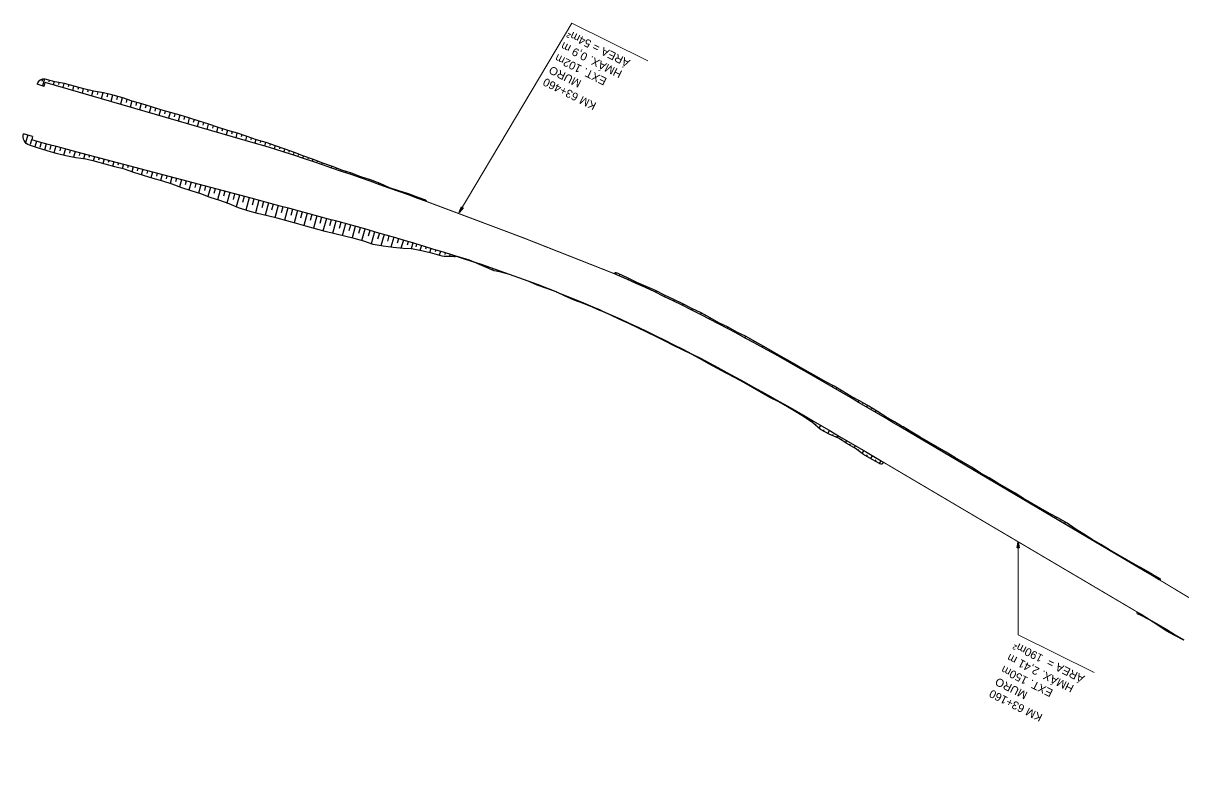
# Model space of a CAD drawing. Header units: metres. Extents: x 288738 to 324331, y 7399322 to 7465117.
# Drawn here: x 305978 to 306558, y 7435537 to 7435915 of the extents above; entities that cross this region are included whole.
import ezdxf

# ---------------------------------------------------------------- set-up
doc = ezdxf.new("R2010")
doc.units = ezdxf.units.M
doc.header["$LTSCALE"] = 10
for name, color, linetype in [('F-HZ-ATERRO-TALUDE', 110, 'Continuous'), ('F-HZ-MUROS', 210, 'Continuous'), ('F-HZ-PIANO-CORTE', 10, 'Continuous'), ('F-HZ-TALUDE', 2, 'Continuous')]:
    doc.layers.add(name, color=color, linetype=linetype)
doc.layers.add('U-HZ-TEXTO-MUROS', color=2, linetype='Continuous', lineweight=0)
doc.styles.add('ARIAL', font='arial.ttf')
doc.styles.add('DIM', font='arial.ttf', dxfattribs={"width": 0.8})
doc.dimstyles.new('U-1_2000', dxfattribs={"dimscale": 2, "dimtxt": 1.5, "dimasz": 0.75, "dimexe": 0.75, "dimexo": 0.75, "dimgap": 0.25, "dimtad": 1, "dimzin": 4, "dimtxsty": 'DIM', "dimblk": 'ARCHTICK', "dimcen": 0.7, "dimdle": 0.75, "dimclrd": 256, "dimclre": 256, "dimclrt": 256, "dimaunit": 1, "dimadec": 3, "dimazin": 2, "dimtfac": 1, "dimtofl": 0, "dimtmove": 0, "dimatfit": 3, "dimldrblk": 'CLOSEDBLANK', "dimfxl": 0, "dimtolj": 1, "dimtzin": 0, "dimlwd": -1, "dimlwe": -1, "dimarcsym": 0})

# ---------------------------------------------------------------- blocks, each defined once
blk = doc.blocks.new('_ArchTick')
at = {"color": 0, "linetype": 'ByBlock', "const_width": 0.15}
blk.add_lwpolyline([(-0.5, -0.5), (0.5, 0.5)], dxfattribs=at)

msp = doc.modelspace()

# ---------------------------------------------------------------- linework, layer by layer
at = {"layer": 'F-HZ-ATERRO-TALUDE', "linetype": 'Continuous', "lineweight": -3}
for p, q in [((305980.039, 7435858.811), (305978.946, 7435854.959)), ((305981.917, 7435856.368), (305981.274, 7435853.98)), ((305984.331, 7435855.719), (305983.549, 7435852.807)), ((305986.746, 7435855.071), (305986.059, 7435852.508)), ((305989.161, 7435854.424), (305988.323, 7435851.292)), ((305991.576, 7435853.779), (305990.992, 7435851.592)), ((305993.991, 7435853.135), (305993.136, 7435849.923)), ((305996.407, 7435852.492), (305995.981, 7435850.889)), ((305998.823, 7435851.849), (305997.976, 7435848.663)), ((306001.239, 7435851.207), (306000.83, 7435849.665)), ((306003.656, 7435850.565), (306002.884, 7435847.66)), ((306006.072, 7435849.923), (306005.715, 7435848.581)), ((306008.488, 7435849.281), (306007.844, 7435846.857)), ((306010.904, 7435848.64), (306010.602, 7435847.501)), ((306013.32, 7435847.998), (306012.729, 7435845.769)), ((306015.737, 7435847.356), (306015.446, 7435846.261)), ((306018.153, 7435846.714), (306017.579, 7435844.554)), ((306020.569, 7435846.073), (306020.28, 7435844.985)), ((306022.985, 7435845.431), (306022.393, 7435843.202)), ((306025.402, 7435844.789), (306025.107, 7435843.682)), ((306027.818, 7435844.147), (306027.25, 7435842.008)), ((306030.234, 7435843.505), (306029.941, 7435842.403)), ((306032.65, 7435842.864), (306032.013, 7435840.464)), ((306035.066, 7435842.222), (306034.729, 7435840.95)), ((306037.483, 7435841.58), (306036.78, 7435838.936)), ((306039.899, 7435840.938), (306039.535, 7435839.569)), ((306042.315, 7435840.297), (306041.565, 7435837.471)), ((306044.731, 7435839.655), (306044.344, 7435838.198)), ((306047.148, 7435839.013), (306046.35, 7435836.011)), ((306049.564, 7435838.371), (306049.154, 7435836.827)), ((306051.98, 7435837.73), (306051.138, 7435834.559)), ((306054.396, 7435837.088), (306053.952, 7435835.417)), ((306056.812, 7435836.446), (306055.858, 7435832.854)), ((306059.229, 7435835.804), (306058.725, 7435833.907)), ((306061.645, 7435835.163), (306060.595, 7435831.208)), ((306064.061, 7435834.521), (306063.52, 7435832.482)), ((306066.477, 7435833.879), (306065.371, 7435829.714)), ((306068.894, 7435833.237), (306068.318, 7435831.072)), ((306071.31, 7435832.596), (306070.097, 7435828.027)), ((306073.726, 7435831.954), (306073.098, 7435829.588)), ((306076.142, 7435831.312), (306074.86, 7435826.483)), ((306078.559, 7435830.67), (306077.894, 7435828.168)), ((306080.975, 7435830.028), (306079.58, 7435824.777)), ((306083.391, 7435829.387), (306082.658, 7435826.625)), ((306085.807, 7435828.745), (306084.262, 7435822.928)), ((306088.223, 7435828.103), (306087.42, 7435825.077)), ((306090.64, 7435827.461), (306088.984, 7435821.229)), ((306093.056, 7435826.82), (306092.218, 7435823.664)), ((306095.472, 7435826.178), (306093.8, 7435819.881)), ((306097.888, 7435825.536), (306097.056, 7435822.401)), ((306100.304, 7435824.894), (306098.649, 7435818.665)), ((306102.72, 7435824.252), (306101.898, 7435821.16)), ((306105.136, 7435823.609), (306103.505, 7435817.477)), ((306107.552, 7435822.966), (306106.741, 7435819.921)), ((306109.968, 7435822.322), (306108.353, 7435816.268)), ((306112.383, 7435821.677), (306111.573, 7435818.644)), ((306114.798, 7435821.031), (306113.161, 7435814.914)), ((306117.213, 7435820.384), (306116.39, 7435817.313)), ((306119.628, 7435819.735), (306117.976, 7435813.591)), ((306122.042, 7435819.086), (306121.211, 7435816.003)), ((306124.455, 7435818.434), (306122.78, 7435812.232)), ((306126.869, 7435817.781), (306126.022, 7435814.657)), ((306129.281, 7435817.126), (306127.568, 7435810.824)), ((306131.693, 7435816.469), (306130.839, 7435813.337)), ((306134.105, 7435815.81), (306132.421, 7435809.661)), ((306136.516, 7435815.148), (306135.683, 7435812.119)), ((306138.926, 7435814.485), (306137.273, 7435808.495)), ((306141.336, 7435813.818), (306140.519, 7435810.871)), ((306143.744, 7435813.149), (306142.136, 7435807.375)), ((306146.152, 7435812.476), (306145.347, 7435809.6)), ((306148.559, 7435811.801), (306146.926, 7435805.992)), ((306150.965, 7435811.122), (306150.13, 7435808.166)), ((306153.371, 7435810.441), (306151.65, 7435804.387)), ((306155.775, 7435809.755), (306154.928, 7435806.792)), ((306158.178, 7435809.067), (306156.572, 7435803.476)), ((306160.58, 7435808.374), (306159.821, 7435805.748)), ((306162.981, 7435807.678), (306161.552, 7435802.765)), ((306165.381, 7435806.977), (306164.721, 7435804.723)), ((306167.78, 7435806.273), (306166.585, 7435802.218)), ((306170.177, 7435805.564), (306169.654, 7435803.799)), ((306172.574, 7435804.851), (306171.692, 7435801.899)), ((306174.374, 7435804.311), (306173.969, 7435802.964)), ((306176.767, 7435803.589), (306176.014, 7435801.097)), ((306179.16, 7435802.863), (306178.807, 7435801.706)), ((306181.55, 7435802.131), (306180.88, 7435799.947)), ((306183.939, 7435801.395), (306183.62, 7435800.364)), ((306186.327, 7435800.653), (306185.717, 7435798.697)), ((306188.713, 7435799.906), (306188.429, 7435799.005)), ((306191.096, 7435799.153), (306190.753, 7435798.071)), ((306193.479, 7435798.395), (306193.265, 7435797.727)), ((306202.988, 7435795.302), (306202.996, 7435795.325)), ((306205.361, 7435794.513), (306205.298, 7435794.325)), ((306207.731, 7435793.718), (306207.568, 7435793.234)), ((306210.099, 7435792.916), (306209.899, 7435792.329)), ((306212.464, 7435792.108), (306212.288, 7435791.593)), ((306214.828, 7435791.292), (306214.6, 7435790.635)), ((306217.189, 7435790.47), (306217.122, 7435790.281)), ((306219.547, 7435789.64), (306219.468, 7435789.417)), ((306221.903, 7435788.804), (306221.878, 7435788.735)), ((306224.256, 7435787.959), (306224.205, 7435787.819)), ((306226.606, 7435787.108), (306226.584, 7435787.046)), ((306228.954, 7435786.248), (306228.923, 7435786.165)), ((306231.299, 7435785.381), (306231.277, 7435785.322)), ((306233.64, 7435784.506), (306233.551, 7435784.269)), ((306235.979, 7435783.623), (306235.928, 7435783.487)), ((306238.315, 7435782.732), (306238.232, 7435782.516)), ((306240.648, 7435781.832), (306240.619, 7435781.758)), ((306242.977, 7435780.925), (306242.95, 7435780.854))]:
    msp.add_line(p, q, dxfattribs=at)
at = {"layer": 'F-HZ-MUROS', "linetype": 'Continuous', "lineweight": -3, "const_width": 0.5}
for points in [[(306273.88, 7435789.244), (306227.393, 7435807.555), (306179.805, 7435825.415), (306178.823, 7435825.774)], [(306707.595, 7435537.382), (306623.547, 7435589.162), (306580.889, 7435615.388), (306545.575, 7435636.608)]]:
    msp.add_lwpolyline(points, dxfattribs=at)
msp.add_lwpolyline([(306406.603, 7435695.973, 0.0000904), (306535.391, 7435619.984, 1.5305334)], format="xyb", dxfattribs=at)
at = {"layer": 'F-HZ-PIANO-CORTE'}
for p, q in [((305987.32, 7435886.687), (305987.009, 7435885.537)), ((305988.363, 7435886.818), (305987.425, 7435883.341)), ((305990.779, 7435886.181), (305990.562, 7435885.375)), ((305993.18, 7435885.489), (305992.747, 7435883.874)), ((305995.636, 7435885.001), (305995.392, 7435884.089)), ((305998.1, 7435884.543), (305997.549, 7435882.482)), ((306000.519, 7435883.918), (306000.235, 7435882.852)), ((306002.932, 7435883.268), (306002.352, 7435881.09)), ((306005.348, 7435882.631), (306005.05, 7435881.513)), ((306007.765, 7435881.996), (306007.154, 7435879.698)), ((306010.192, 7435881.399), (306009.873, 7435880.201)), ((306012.621, 7435880.808), (306011.956, 7435878.306)), ((306015.082, 7435880.338), (306014.72, 7435878.974)), ((306017.547, 7435879.883), (306016.759, 7435876.914)), ((306019.98, 7435879.308), (306019.57, 7435877.763)), ((306022.41, 7435878.718), (306021.561, 7435875.522)), ((306024.82, 7435878.056), (306024.391, 7435876.441)), ((306027.227, 7435877.384), (306026.363, 7435874.13)), ((306029.611, 7435876.62), (306029.187, 7435875.027)), ((306031.991, 7435875.845), (306031.166, 7435872.738)), ((306034.394, 7435875.158), (306033.981, 7435873.6)), ((306036.801, 7435874.484), (306035.968, 7435871.346)), ((306039.18, 7435873.702), (306038.774, 7435872.176)), ((306041.554, 7435872.906), (306040.77, 7435869.954)), ((306043.941, 7435872.156), (306043.556, 7435870.707)), ((306046.33, 7435871.413), (306045.572, 7435868.562)), ((306048.735, 7435870.732), (306048.354, 7435869.299)), ((306051.143, 7435870.06), (306050.375, 7435867.17)), ((306053.556, 7435869.411), (306053.166, 7435867.943)), ((306055.971, 7435868.765), (306055.177, 7435865.778)), ((306058.367, 7435868.052), (306057.973, 7435866.567)), ((306060.761, 7435867.33), (306059.979, 7435864.386)), ((306063.138, 7435866.542), (306062.759, 7435865.116)), ((306065.513, 7435865.745), (306064.782, 7435862.994)), ((306067.899, 7435864.995), (306067.541, 7435863.647)), ((306070.288, 7435864.252), (306069.584, 7435861.602)), ((306072.664, 7435863.462), (306072.325, 7435862.184)), ((306075.039, 7435862.665), (306074.386, 7435860.21)), ((306077.424, 7435861.909), (306077.106, 7435860.711)), ((306079.81, 7435861.157), (306079.189, 7435858.818)), ((306082.211, 7435860.462), (306081.901, 7435859.292)), ((306084.615, 7435859.775), (306083.991, 7435857.426)), ((306086.985, 7435858.96), (306086.688, 7435857.845)), ((306089.35, 7435858.128), (306088.793, 7435856.034)), ((306091.722, 7435857.325), (306091.458, 7435856.332)), ((306094.096, 7435856.526), (306093.596, 7435854.642)), ((306096.505, 7435855.858), (306096.251, 7435854.902)), ((306098.918, 7435855.209), (306098.398, 7435853.25)), ((306101.285, 7435854.384), (306101.042, 7435853.469)), ((306103.646, 7435853.535), (306103.2, 7435851.857)), ((306106.002, 7435852.678), (306105.793, 7435851.892)), ((306108.358, 7435851.82), (306107.966, 7435850.346)), ((306110.714, 7435850.969), (306110.528, 7435850.267)), ((306113.071, 7435850.118), (306112.715, 7435848.78)), ((306115.422, 7435849.248), (306115.254, 7435848.62)), ((306117.772, 7435848.374), (306117.459, 7435847.202)), ((306120.121, 7435847.496), (306119.975, 7435846.952)), ((306122.469, 7435846.617), (306122.2, 7435845.614)), ((306124.826, 7435845.771), (306124.697, 7435845.293)), ((306127.184, 7435844.932), (306126.938, 7435844.016)), ((306129.539, 7435844.081), (306129.422, 7435843.646)), ((306131.894, 7435843.227), (306131.672, 7435842.407)), ((306134.24, 7435842.344), (306134.139, 7435841.971)), ((306136.584, 7435841.455), (306136.403, 7435840.789)), ((306138.948, 7435840.64), (306138.858, 7435840.308)), ((306141.318, 7435839.844), (306141.13, 7435839.161)), ((306143.673, 7435838.999), (306143.583, 7435838.671)), ((306146.025, 7435838.14), (306145.854, 7435837.522)), ((306148.394, 7435837.344), (306148.304, 7435837.021)), ((306150.768, 7435836.567), (306150.575, 7435835.874)), ((306153.126, 7435835.731), (306153.03, 7435835.388)), ((306155.477, 7435834.875), (306155.292, 7435834.215)), ((306157.787, 7435833.871), (306157.718, 7435833.626)), ((306160.079, 7435832.808), (306160.005, 7435832.547)), ((306162.427, 7435831.943), (306162.394, 7435831.826)), ((306164.8, 7435831.166), (306164.715, 7435830.868)), ((306167.175, 7435830.393), (306167.122, 7435830.209)), ((306169.55, 7435829.621), (306169.421, 7435829.18)), ((306171.909, 7435828.795), (306171.841, 7435828.563)), ((306174.258, 7435827.937), (306174.124, 7435827.481)), ((306176.6, 7435827.053), (306176.537, 7435826.841)), ((306274.145, 7435789.851), (306273.88, 7435789.244)), ((306275.99, 7435789.203), (306275.662, 7435788.46)), ((306278.258, 7435788.145), (306278.103, 7435787.796)), ((306280.521, 7435787.075), (306280.232, 7435786.431)), ((306282.772, 7435785.98), (306282.642, 7435785.691)), ((306285.034, 7435784.908), (306284.788, 7435784.369)), ((306287.323, 7435783.897), (306287.191, 7435783.611)), ((306249.792, 7435777.779), (306249.868, 7435777.967)), ((306252.076, 7435776.761), (306252.26, 7435777.212)), ((306289.613, 7435782.889), (306289.328, 7435782.276)), ((306291.909, 7435781.891), (306291.751, 7435781.554)), ((306294.196, 7435780.873), (306293.855, 7435780.153)), ((306296.442, 7435779.769), (306296.277, 7435779.424)), ((306298.69, 7435778.67), (306298.369, 7435778.002)), ((306300.95, 7435777.597), (306300.785, 7435777.255)), ((306254.394, 7435775.829), (306254.483, 7435776.044)), ((306256.741, 7435774.969), (306256.88, 7435775.3)), ((306259.07, 7435774.06), (306259.127, 7435774.195)), ((306261.383, 7435773.113), (306261.486, 7435773.353)), ((306263.691, 7435772.152), (306263.737, 7435772.259)), ((306265.994, 7435771.179), (306266.078, 7435771.372)), ((306303.209, 7435776.519), (306302.869, 7435775.823)), ((306305.452, 7435775.411), (306305.283, 7435775.066)), ((306307.694, 7435774.298), (306307.356, 7435773.617)), ((306309.909, 7435773.134), (306309.751, 7435772.818)), ((306312.127, 7435771.976), (306311.83, 7435771.385)), ((306268.021, 7435770.227), (306268.074, 7435770.347)), ((306270.311, 7435769.225), (306270.414, 7435769.455)), ((306272.595, 7435768.208), (306272.646, 7435768.322)), ((306274.872, 7435767.177), (306274.976, 7435767.406)), ((306277.139, 7435766.123), (306277.196, 7435766.246)), ((306314.397, 7435770.921), (306314.229, 7435770.589)), ((306316.667, 7435769.864), (306316.292, 7435769.128)), ((306318.862, 7435768.662), (306318.689, 7435768.324)), ((306321.058, 7435767.461), (306320.741, 7435766.846)), ((306323.25, 7435766.254), (306323.105, 7435765.974)), ((306279.397, 7435765.049), (306279.524, 7435765.325)), ((306281.659, 7435763.985), (306281.726, 7435764.128)), ((306283.925, 7435762.929), (306284.058, 7435763.212)), ((306286.181, 7435761.851), (306286.25, 7435761.998)), ((306288.427, 7435760.754), (306288.578, 7435761.069)), ((306290.679, 7435759.669), (306290.756, 7435759.828)), ((306325.442, 7435765.047), (306325.178, 7435764.542)), ((306327.674, 7435763.918), (306327.533, 7435763.649)), ((306329.908, 7435762.792), (306329.605, 7435762.218)), ((306332.109, 7435761.602), (306331.961, 7435761.324)), ((306334.307, 7435760.407), (306334.021, 7435759.872)), ((306292.936, 7435758.593), (306293.084, 7435758.897)), ((306295.188, 7435757.507), (306295.26, 7435757.653)), ((306297.436, 7435756.414), (306297.576, 7435756.696)), ((306299.664, 7435755.28), (306299.74, 7435755.433)), ((306301.876, 7435754.115), (306302.053, 7435754.469)), ((306336.581, 7435759.356), (306336.403, 7435759.023)), ((306338.865, 7435758.321), (306338.426, 7435757.507)), ((306341.035, 7435757.074), (306340.83, 7435756.695)), ((306343.189, 7435755.798), (306342.821, 7435755.123)), ((306345.373, 7435754.578), (306345.193, 7435754.25)), ((306304.108, 7435752.99), (306304.198, 7435753.168)), ((306306.354, 7435751.892), (306306.519, 7435752.217)), ((306308.608, 7435750.81), (306308.677, 7435750.946)), ((306310.866, 7435749.738), (306310.971, 7435749.941)), ((306313.093, 7435748.602), (306313.142, 7435748.698)), ((306347.562, 7435753.367), (306347.206, 7435752.72)), ((306349.738, 7435752.134), (306349.566, 7435751.823)), ((306351.911, 7435750.895), (306351.582, 7435750.302)), ((306354.075, 7435749.639), (306353.921, 7435749.363)), ((306356.235, 7435748.379), (306355.951, 7435747.87)), ((306315.299, 7435747.426), (306315.411, 7435747.641)), ((306317.485, 7435746.213), (306317.555, 7435746.348)), ((306319.658, 7435744.978), (306319.838, 7435745.319)), ((306321.831, 7435743.742), (306321.939, 7435743.946)), ((306324.004, 7435742.505), (306324.255, 7435742.977)), ((306358.401, 7435747.127), (306358.266, 7435746.887)), ((306360.567, 7435745.876), (306360.311, 7435745.423)), ((306362.756, 7435744.667), (306362.622, 7435744.43)), ((306364.952, 7435743.47), (306364.664, 7435742.962)), ((306326.197, 7435741.306), (306326.329, 7435741.551)), ((306328.403, 7435740.13), (306328.664, 7435740.613)), ((306330.614, 7435738.963), (306330.739, 7435739.193)), ((306332.828, 7435737.801), (306333.061, 7435738.23)), ((306335.052, 7435736.66), (306335.154, 7435736.846)), ((306367.121, 7435742.225), (306366.979, 7435741.976)), ((306369.281, 7435740.965), (306369.009, 7435740.489)), ((306371.455, 7435739.729), (306371.317, 7435739.488)), ((306373.633, 7435738.501), (306373.348, 7435738.004)), ((306375.813, 7435737.275), (306375.664, 7435737.016)), ((306337.282, 7435735.53), (306337.447, 7435735.831)), ((306339.476, 7435734.332), (306339.556, 7435734.478)), ((306341.652, 7435733.102), (306341.825, 7435733.414)), ((306343.806, 7435731.832), (306343.908, 7435732.016)), ((306345.948, 7435730.544), (306346.193, 7435730.982)), ((306377.993, 7435736.05), (306377.681, 7435735.509)), ((306380.201, 7435734.873), (306380.023, 7435734.565)), ((306382.421, 7435733.716), (306382.009, 7435733.006)), ((306384.576, 7435732.447), (306384.374, 7435732.099)), ((306386.703, 7435731.131), (306386.333, 7435730.494)), ((306348.097, 7435729.266), (306348.236, 7435729.513)), ((306350.249, 7435727.994), (306350.554, 7435728.536)), ((306352.479, 7435726.87), (306352.603, 7435727.089)), ((306354.744, 7435725.812), (306354.897, 7435726.081)), ((306388.834, 7435729.821), (306388.663, 7435729.528)), ((306390.966, 7435728.514), (306390.652, 7435727.975)), ((306393.171, 7435727.331), (306392.991, 7435727.022)), ((306395.411, 7435726.207), (306394.967, 7435725.45)), ((306397.603, 7435725.002), (306397.363, 7435724.593)), ((306356.943, 7435724.626), (306357.006, 7435724.736)), ((306359.111, 7435723.382), (306359.241, 7435723.609)), ((306361.26, 7435722.105), (306361.336, 7435722.237)), ((306363.401, 7435720.813), (306363.58, 7435721.126)), ((306365.54, 7435719.518), (306365.643, 7435719.699)), ((306399.773, 7435723.759), (306399.279, 7435722.918)), ((306401.9, 7435722.444), (306401.667, 7435722.047)), ((306404.006, 7435721.093), (306403.588, 7435720.383)), ((306406.127, 7435719.767), (306405.935, 7435719.441)), ((306367.678, 7435718.223), (306367.914, 7435718.632)), ((306369.759, 7435716.839), (306369.916, 7435717.111)), ((306371.816, 7435715.419), (306372.231, 7435716.134)), ((306373.765, 7435713.858), (306374.066, 7435714.376)), ((306375.669, 7435712.238), (306376.495, 7435713.657)), ((306408.256, 7435718.455), (306407.897, 7435717.846)), ((306410.397, 7435717.163), (306410.224, 7435716.87)), ((306412.544, 7435715.882), (306412.205, 7435715.308)), ((306414.694, 7435714.607), (306414.526, 7435714.323)), ((306416.846, 7435713.335), (306416.512, 7435712.768)), ((306377.771, 7435710.906), (306378.208, 7435711.655)), ((306379.969, 7435709.714), (306380.804, 7435711.144)), ((306382.23, 7435708.653), (306382.591, 7435709.27)), ((306384.522, 7435707.655), (306385.096, 7435708.633)), ((306418.895, 7435712.165), (306418.719, 7435711.867)), ((306421.046, 7435710.891), (306420.697, 7435710.299)), ((306423.182, 7435709.592), (306423.016, 7435709.31)), ((306425.309, 7435708.277), (306425.003, 7435707.758)), ((306386.682, 7435706.411), (306386.964, 7435706.892)), ((306388.776, 7435705.046), (306389.4, 7435706.108)), ((306390.917, 7435703.756), (306391.236, 7435704.298)), ((306393.081, 7435702.504), (306393.71, 7435703.573)), ((306395.137, 7435701.089), (306395.497, 7435701.699)), ((306427.461, 7435707.004), (306427.308, 7435706.746)), ((306429.629, 7435705.759), (306429.309, 7435705.217)), ((306431.807, 7435704.531), (306431.635, 7435704.239)), ((306433.99, 7435703.312), (306433.615, 7435702.676)), ((306436.15, 7435702.052), (306435.959, 7435701.729)), ((306397.141, 7435699.594), (306397.998, 7435701.048)), ((306399.267, 7435698.289), (306399.707, 7435699.035)), ((306401.456, 7435697.082), (306402.3, 7435698.512)), ((306403.658, 7435695.898), (306404.055, 7435696.57)), ((306405.866, 7435694.726), (306406.603, 7435695.973)), ((306438.293, 7435700.766), (306437.922, 7435700.136)), ((306440.429, 7435699.465), (306440.252, 7435699.165)), ((306442.559, 7435698.156), (306442.228, 7435697.595)), ((306444.704, 7435696.871), (306444.543, 7435696.598)), ((306446.859, 7435695.604), (306446.534, 7435695.054)), ((306449.019, 7435694.345), (306448.853, 7435694.065)), ((306451.183, 7435693.093), (306450.841, 7435692.513)), ((306453.302, 7435691.765), (306453.148, 7435691.504)), ((306455.392, 7435690.387), (306455.147, 7435689.972)), ((306457.55, 7435689.125), (306457.425, 7435688.914)), ((306459.754, 7435687.941), (306459.453, 7435687.432)), ((306461.92, 7435686.693), (306461.763, 7435686.427)), ((306464.061, 7435685.402), (306463.76, 7435684.891)), ((306466.213, 7435684.128), (306466.063, 7435683.874)), ((306468.371, 7435682.867), (306468.066, 7435682.35)), ((306470.526, 7435681.6), (306470.373, 7435681.34)), ((306472.68, 7435680.331), (306472.372, 7435679.809)), ((306474.825, 7435679.047), (306474.675, 7435678.793)), ((306476.965, 7435677.754), (306476.679, 7435677.268)), ((306479.103, 7435676.457), (306478.967, 7435676.227)), ((306481.239, 7435675.158), (306480.985, 7435674.728)), ((306483.392, 7435673.888), (306483.265, 7435673.672)), ((306485.557, 7435672.637), (306485.291, 7435672.187)), ((306487.721, 7435671.386), (306487.583, 7435671.151)), ((306489.886, 7435670.134), (306489.597, 7435669.646)), ((306492.089, 7435668.948), (306491.92, 7435668.662)), ((306494.317, 7435667.806), (306493.904, 7435667.105)), ((306496.503, 7435666.591), (306496.28, 7435666.213)), ((306498.661, 7435665.329), (306498.21, 7435664.564)), ((306500.761, 7435663.968), (306500.562, 7435663.631)), ((306502.822, 7435662.541), (306502.516, 7435662.023)), ((306504.911, 7435661.161), (306504.79, 7435660.957)), ((306507.017, 7435659.812), (306506.823, 7435659.483)), ((306509.148, 7435658.505), (306509.062, 7435658.359)), ((306511.296, 7435657.224), (306511.129, 7435656.942)), ((306513.445, 7435655.947), (306513.363, 7435655.809)), ((306515.595, 7435654.671), (306515.435, 7435654.401)), ((306517.742, 7435653.39), (306517.665, 7435653.26)), ((306519.887, 7435652.106), (306519.742, 7435651.86)), ((306522.043, 7435650.841), (306521.969, 7435650.716)), ((306524.207, 7435649.589), (306524.048, 7435649.319)), ((306526.361, 7435648.32), (306526.281, 7435648.185)), ((306528.508, 7435647.04), (306528.354, 7435646.779)), ((306530.668, 7435645.78), (306530.588, 7435645.644)), ((306532.835, 7435644.534), (306532.661, 7435644.238)), ((306535.026, 7435643.327), (306534.92, 7435643.147)), ((306537.231, 7435642.145), (306536.967, 7435641.697)), ((306539.411, 7435640.92), (306539.265, 7435640.673)), ((306541.574, 7435639.666), (306541.272, 7435639.155)), ((306535.278, 7435619.243), (306535.629, 7435619.835)), ((306537.385, 7435618.333), (306537.486, 7435618.503)), ((306539.579, 7435617.134), (306539.735, 7435617.396)), ((306541.732, 7435615.866), (306541.807, 7435615.992)), ((306543.844, 7435614.529), (306544.029, 7435614.838)), ((306545.942, 7435613.17), (306546.058, 7435613.363)), ((306548.027, 7435611.79), (306548.317, 7435612.275)), ((306550.172, 7435610.51), (306550.316, 7435610.751)), ((306552.375, 7435609.329), (306552.601, 7435609.706)), ((306554.573, 7435608.138), (306554.657, 7435608.278)), ((306556.765, 7435606.936), (306556.882, 7435607.13))]:
    msp.add_line(p, q, dxfattribs=at)
at = {"layer": 'F-HZ-TALUDE'}
for points in [[(305988.734, 7435886.769, 0.3683525), (305984.683, 7435884.161, -23.6770351)], [(305980.856, 7435853.662, -0.3972525), (305977.954, 7435859.434, -6.0754975)], [(306178.966, 7435826.142, -0.4286212), (306179.188, 7435825.616, -0.8260496)], [(306274.145, 7435789.851, 0.435711), (306273.255, 7435789.464, 4.1432454)], [(306405.866, 7435694.726, 0.4239903), (306407.829, 7435695.25, 1.5047689)], [(306545.882, 7435637.126, -0.415931), (306546.091, 7435636.298, -14.1651215)], [(306534.969, 7435619.338, -0.437925), (306534.782, 7435620.457, -1.8679669)]]:
    msp.add_lwpolyline(points, format="xyb", dxfattribs=at)
for points in [[(305988.217, 7435883.105), (305984.683, 7435884.161)], [(305988.217, 7435883.105), (305988.676, 7435885.054)], [(305982.465, 7435858.086), (305977.954, 7435859.434)], [(305982.465, 7435858.086), (305981.997, 7435856.347)], [(306213.244, 7435790.877), (306200.823, 7435796.267), (306194.63, 7435798.025), (306188.156, 7435798.101)], [(306248.596, 7435778.313), (306244.106, 7435780.448)], [(306542.451, 7435639.158), (306545.882, 7435637.126)]]:
    msp.add_lwpolyline(points, dxfattribs=at)
at = {"layer": 'F-HZ-TALUDE', "linetype": 'Continuous', "lineweight": -3}
for points in [[(306178.823, 7435825.774), (306178.823, 7435825.774), (306175.038, 7435827.151), (306170.27, 7435828.875), (306165.501, 7435830.588), (306160.731, 7435832.289), (306155.96, 7435833.98), (306151.189, 7435835.659), (306146.417, 7435837.327), (306141.646, 7435838.983), (306136.875, 7435840.628), (306132.104, 7435842.261), (306127.334, 7435843.882), (306122.565, 7435845.492), (306117.798, 7435847.089), (306113.032, 7435848.675), (306108.267, 7435850.25), (306103.494, 7435851.772), (306098.691, 7435853.165), (306093.887, 7435854.558), (305988.676, 7435885.054)], [(306178.937, 7435826.154), (306175.172, 7435827.603), (306170.407, 7435829.343), (306165.593, 7435830.906), (306160.786, 7435832.481), (306156.144, 7435834.632), (306151.386, 7435836.365), (306146.586, 7435837.935), (306141.835, 7435839.671), (306137.052, 7435841.277), (306132.323, 7435843.071), (306127.579, 7435844.791), (306122.83, 7435846.481), (306118.107, 7435848.25), (306113.385, 7435850.005), (306108.656, 7435851.712), (306103.935, 7435853.431), (306099.212, 7435855.129), (306094.384, 7435856.429), (306089.636, 7435858.028), (306084.904, 7435859.692), (306080.096, 7435861.067), (306075.322, 7435862.57), (306070.572, 7435864.163), (306065.794, 7435865.651), (306061.044, 7435867.245), (306056.254, 7435868.69), (306051.424, 7435869.982), (306046.607, 7435871.326), (306041.829, 7435872.814), (306037.079, 7435874.406), (306032.264, 7435875.755), (306027.503, 7435877.307), (306022.686, 7435878.651), (306017.826, 7435879.831), (306012.895, 7435880.741), (306008.039, 7435881.923), (306003.216, 7435883.192), (305998.407, 7435884.487), (305993.504, 7435885.396), (305988.734, 7435886.769), (305988.734, 7435886.769)], [(306188.156, 7435798.101), (306187.246, 7435798.294), (306182.437, 7435799.561), (306177.607, 7435800.758), (306172.728, 7435801.794), (306171.692, 7435801.899), (306167.64, 7435802.113), (306162.611, 7435802.614), (306157.646, 7435803.324), (306152.681, 7435804.027), (306147.982, 7435805.667), (306143.228, 7435807.129), (306138.37, 7435808.225), (306133.535, 7435809.413), (306128.67, 7435810.498), (306123.892, 7435811.913), (306119.101, 7435813.288), (306114.286, 7435814.587), (306109.493, 7435815.981), (306104.651, 7435817.198), (306099.796, 7435818.381), (306094.945, 7435819.583), (306090.105, 7435820.84), (306085.369, 7435822.485), (306080.692, 7435824.357), (306075.991, 7435826.133), (306071.21, 7435827.612), (306066.503, 7435829.369), (306061.718, 7435830.829), (306056.97, 7435832.431), (306052.271, 7435834.216), (306047.482, 7435835.665), (306042.697, 7435837.126), (306037.911, 7435838.585), (306033.132, 7435840.068), (306028.403, 7435841.74), (306023.53, 7435842.872), (306018.726, 7435844.264), (306013.878, 7435845.488), (306009.02, 7435846.676), (306004.05, 7435847.441), (305999.122, 7435848.368), (305994.276, 7435849.616), (305989.809, 7435850.82), (305985.413, 7435852.216), (305980.856, 7435853.662), (305980.856, 7435853.662)], [(306244.118, 7435780.48), (306239.493, 7435782.282), (306234.854, 7435784.052), (306230.202, 7435785.791), (306225.538, 7435787.499), (306220.861, 7435789.177), (306216.174, 7435790.827), (306211.475, 7435792.449), (306206.766, 7435794.045), (306202.048, 7435795.615), (306197.32, 7435797.161), (306192.583, 7435798.683), (306187.838, 7435800.183), (306183.085, 7435801.661), (306178.324, 7435803.119), (306173.556, 7435804.558), (306172.574, 7435804.851), (306168.782, 7435805.978), (306164.001, 7435807.382), (306159.215, 7435808.77), (306154.423, 7435810.143), (306149.626, 7435811.502), (306144.824, 7435812.849), (306140.018, 7435814.184), (306135.207, 7435815.509), (306130.393, 7435816.825), (306125.575, 7435818.132), (306120.754, 7435819.433), (306115.931, 7435820.728), (306111.105, 7435822.018), (306106.277, 7435823.306), (306101.447, 7435824.59), (306096.615, 7435825.874), (306091.783, 7435827.158), (306004.799, 7435850.261), (305999.966, 7435851.545), (305995.132, 7435852.831), (305990.297, 7435854.12), (305985.462, 7435855.415), (305981.997, 7435856.347)], [(306178.823, 7435825.774), (306178.823, 7435825.774)], [(306244.106, 7435780.448), (306239.421, 7435782.095), (306234.741, 7435783.753), (306230.179, 7435785.729), (306225.487, 7435787.357), (306220.813, 7435789.041), (306216.018, 7435790.382), (306213.244, 7435790.877)], [(306545.575, 7435636.608), (306545.575, 7435636.608), (306542.144, 7435638.64), (306537.826, 7435641.19), (306416.512, 7435712.768), (306412.942, 7435714.874), (306408.63, 7435717.415), (306404.315, 7435719.956), (306399.995, 7435722.497), (306395.671, 7435725.037), (306391.341, 7435727.573), (306387.003, 7435730.105), (306382.659, 7435732.63), (306378.306, 7435735.149), (306373.946, 7435737.661), (306369.577, 7435740.166), (306365.199, 7435742.66), (306360.81, 7435745.143), (306356.41, 7435747.614), (306351.999, 7435750.072), (306347.577, 7435752.517), (306343.144, 7435754.948), (306338.697, 7435757.362), (306334.236, 7435759.758), (306329.762, 7435762.135), (306325.273, 7435764.493), (306320.771, 7435766.83), (306316.253, 7435769.147), (306311.72, 7435771.441), (306307.171, 7435773.709), (306302.606, 7435775.952), (306298.023, 7435778.169), (306293.424, 7435780.358), (306288.809, 7435782.519), (306284.176, 7435784.651), (306279.525, 7435786.75), (306274.856, 7435788.817), (306273.88, 7435789.244), (306273.88, 7435789.244)], [(306542.451, 7435639.158), (306538.111, 7435641.673), (306533.7, 7435644.037), (306529.365, 7435646.529), (306525.07, 7435649.09), (306520.742, 7435651.594), (306516.452, 7435654.162), (306512.152, 7435656.714), (306507.858, 7435659.274), (306503.644, 7435661.972), (306499.522, 7435664.825), (306495.206, 7435667.35), (306490.749, 7435669.635), (306486.42, 7435672.138), (306482.091, 7435674.639), (306477.819, 7435677.238), (306473.539, 7435679.824), (306469.232, 7435682.363), (306464.915, 7435684.887), (306460.633, 7435687.468), (306456.225, 7435689.837), (306452.046, 7435692.594), (306447.718, 7435695.098), (306443.409, 7435697.633), (306439.149, 7435700.252), (306434.862, 7435702.826), (306430.494, 7435705.263), (306426.157, 7435707.752), (306421.904, 7435710.382), (306417.602, 7435712.931), (306416.846, 7435713.335), (306413.278, 7435715.444), (306408.98, 7435718.008), (306404.716, 7435720.637), (306400.494, 7435723.346), (306396.141, 7435725.839), (306391.647, 7435728.097), (306387.363, 7435730.722), (306383.087, 7435733.368), (306378.622, 7435735.696), (306374.234, 7435738.163), (306369.846, 7435740.635), (306365.492, 7435743.176), (306361.062, 7435745.591), (306356.69, 7435748.114), (306352.325, 7435750.659), (306347.932, 7435753.162), (306343.505, 7435755.611), (306339.146, 7435758.193), (306334.521, 7435760.291), (306330.067, 7435762.712), (306325.536, 7435764.995), (306321.087, 7435767.445), (306316.629, 7435769.884), (306312.015, 7435772.028), (306307.51, 7435774.395), (306302.945, 7435776.649), (306298.343, 7435778.835), (306293.767, 7435781.084), (306289.087, 7435783.118), (306284.417, 7435785.18), (306279.822, 7435787.415), (306275.189, 7435789.577), (306274.145, 7435789.851)], [(306244.118, 7435780.48), (306248.731, 7435778.648), (306253.326, 7435776.778), (306257.908, 7435774.873), (306262.475, 7435772.932), (306266.078, 7435771.372), (306267.026, 7435770.955), (306271.564, 7435768.946), (306276.089, 7435766.904), (306280.601, 7435764.83), (306285.1, 7435762.725), (306289.585, 7435760.59), (306294.058, 7435758.425), (306298.518, 7435756.233), (306302.967, 7435754.014), (306307.404, 7435751.769), (306311.829, 7435749.5), (306316.244, 7435747.208), (306320.649, 7435744.893), (306325.044, 7435742.557), (306329.429, 7435740.201), (306333.806, 7435737.826), (306338.173, 7435735.433), (306342.533, 7435733.023), (306346.886, 7435730.596), (306351.231, 7435728.155), (306355.57, 7435725.7), (306359.903, 7435723.233), (306364.231, 7435720.753), (306368.554, 7435718.263), (306372.872, 7435715.763), (306377.187, 7435713.254), (306381.499, 7435710.738), (306385.809, 7435708.215), (306390.117, 7435705.687), (306394.423, 7435703.154), (306398.729, 7435700.618), (306403.034, 7435698.079), (306406.603, 7435695.973)], [(306405.866, 7435694.726), (306402.203, 7435696.67), (306397.825, 7435699.084), (306393.796, 7435702.09), (306389.473, 7435704.592), (306385.285, 7435707.322), (306380.676, 7435709.33), (306376.288, 7435711.711), (306372.428, 7435714.996), (306368.309, 7435717.84), (306364.043, 7435720.426), (306359.772, 7435723.003), (306355.447, 7435725.484), (306350.918, 7435727.599), (306346.627, 7435730.135), (306342.356, 7435732.704), (306338.021, 7435735.155), (306333.578, 7435737.408), (306329.17, 7435739.721), (306324.78, 7435742.063), (306320.455, 7435744.525), (306316.128, 7435746.985), (306311.738, 7435749.324), (306307.245, 7435751.457), (306302.779, 7435753.64), (306298.381, 7435755.955), (306293.912, 7435758.127), (306289.429, 7435760.265), (306284.967, 7435762.444), (306280.467, 7435764.54), (306275.984, 7435766.673), (306271.464, 7435768.721), (306266.918, 7435770.709), (306265.994, 7435771.179), (306262.378, 7435772.706), (306257.787, 7435774.585), (306253.127, 7435776.293), (306248.596, 7435778.313)], [(306557.845, 7435606.344), (306553.464, 7435608.746), (306549.059, 7435611.107), (306544.892, 7435613.865), (306540.672, 7435616.537), (306536.288, 7435618.932), (306535.003, 7435619.328)], [(306535.388, 7435619.978), (306535.629, 7435619.835), (306536.513, 7435619.311), (306540.805, 7435616.76), (306545.094, 7435614.203), (306549.378, 7435611.64), (306553.659, 7435609.071), (306557.937, 7435606.495)]]:
    msp.add_lwpolyline(points, dxfattribs=at)

# ---------------------------------------------------------------- texts
at = {"layer": 'U-HZ-TEXTO-MUROS', "linetype": 'Continuous', "lineweight": -3, "char_height": 4, "attachment_point": 9, "rotation": 153.591811, "style": 'ARIAL'}
for s, insert in [('KM 63+460\\PMURO \\P\\pi-16,l16,t16;EXT.^I102m\\P\\pi0,l0,tz;HMÁX. 0,9 m\\PÁREA = 54m²', (306250.762, 7435911.413)), ('KM 63+160\\PMURO \\P\\pi-16,l16,t16;EXT.^I150m\\P\\pi0,l0,tz;HMÁX. 2,41 m\\PÁREA =  190m²', (306473.806, 7435605.808))]:
    msp.add_mtext(s, dxfattribs=dict(at, insert=insert))

# ---------------------------------------------------------------- leaders
at = {"layer": 'U-HZ-TEXTO-MUROS', "linetype": 'Continuous', "lineweight": -3}
for points in [[(306195.693, 7435820.079), (306252.033, 7435914.647), (306289.976, 7435895.805)], [(306475.09, 7435655.455, 714.333), (306475.077, 7435609.042, 714.333), (306513.02, 7435590.201, 714.333)]]:
    msp.add_leader(points, dimstyle='U-1_2000', override={"dimscale": 1, "dimasz": 3}, dxfattribs=at)

doc.saveas('drawing.dxf')
